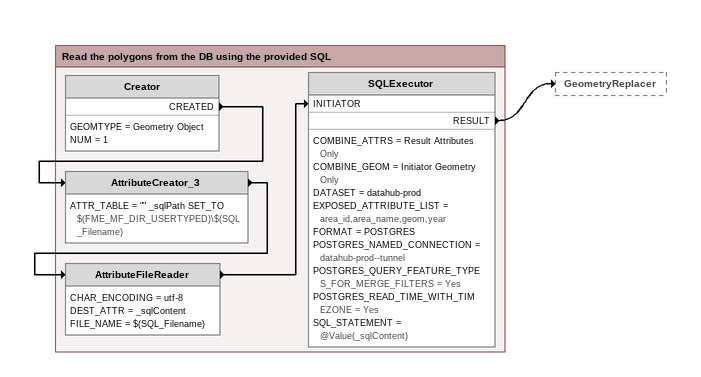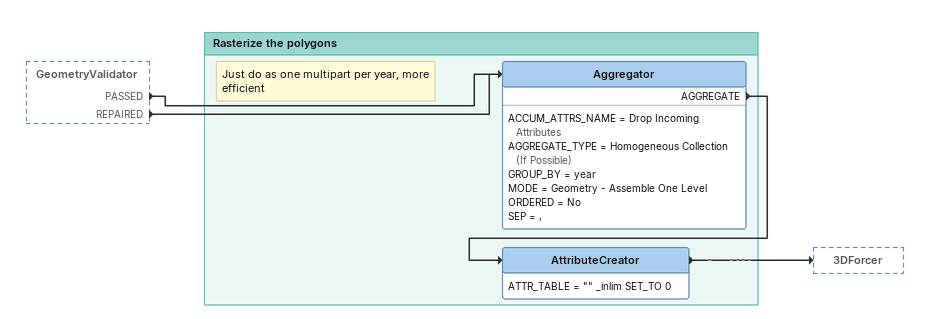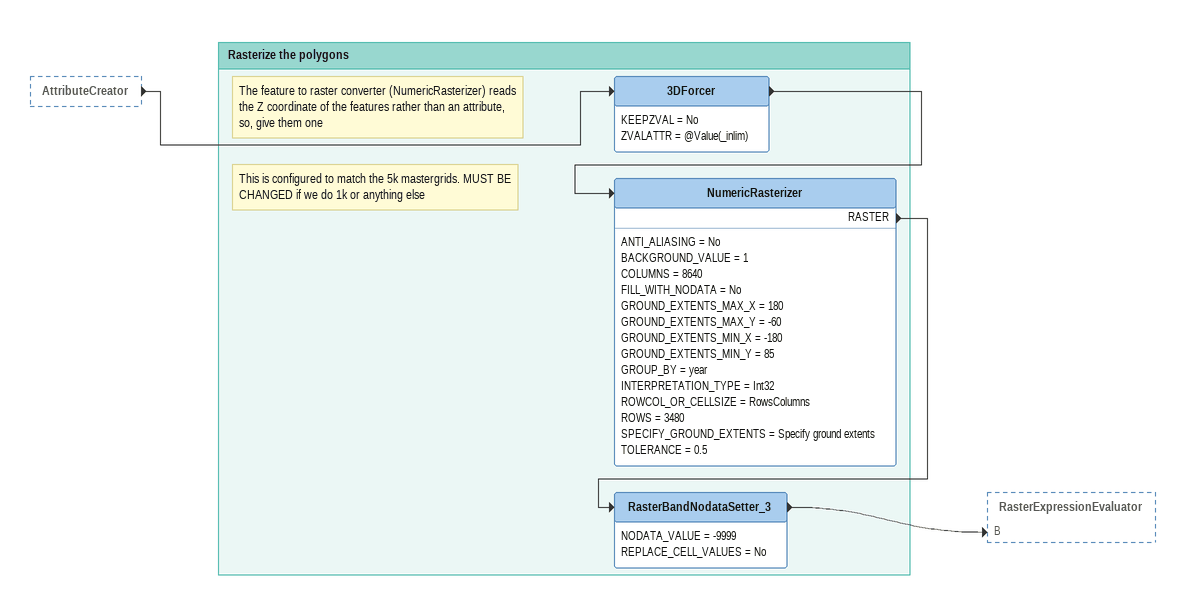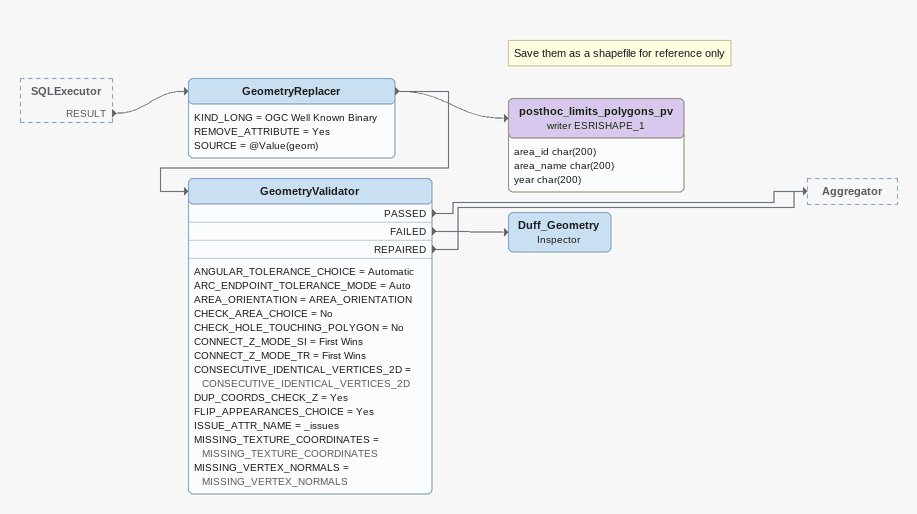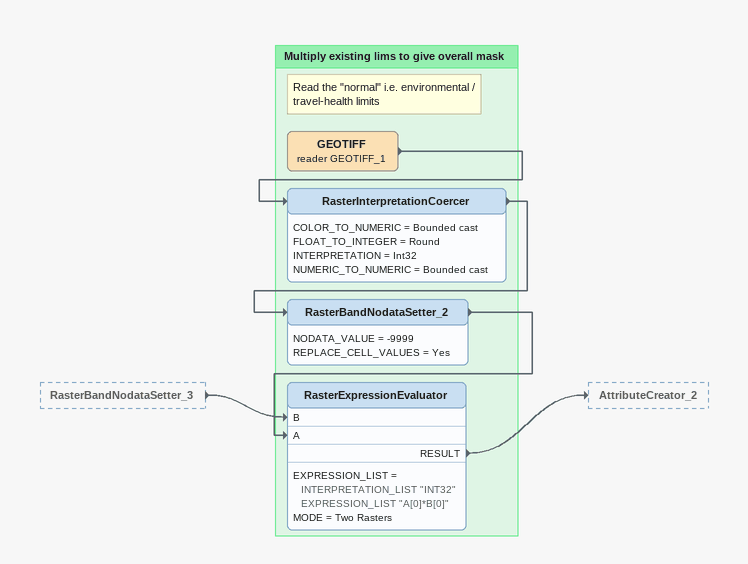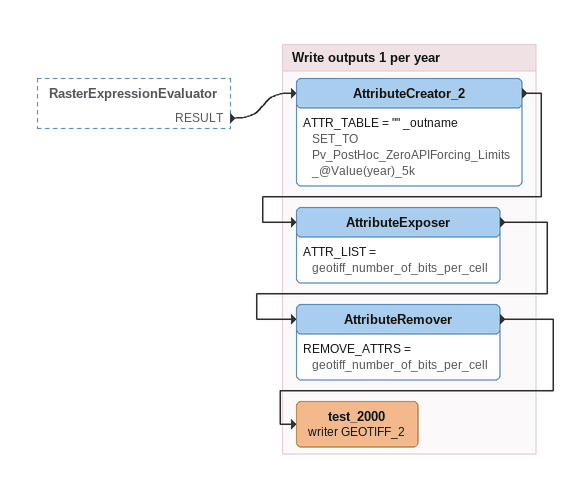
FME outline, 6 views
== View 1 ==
Bookmark: Read the polygons from the DB using the provided SQL
Creator
    GEOMTYPE = Geometry Object
    NUM = 1
    CREATED -> AttributeCreator_3
AttributeCreator_3
    ATTR_TABLE = "" _sqlPath SET_TO $(FME_MF_DIR_USERTYPED)\$(SQL_Filename)
    -> AttributeFileReader
AttributeFileReader
    CHAR_ENCODING = utf-8
    DEST_ATTR = _sqlContent
    FILE_NAME = $(SQL_Filename)
    -> SQLExecutor [INITIATOR]
SQLExecutor
    COMBINE_ATTRS = Result Attributes Only
    COMBINE_GEOM = Initiator Geometry Only
    DATASET = datahub-prod
    EXPOSED_ATTRIBUTE_LIST = area_id,area_name,geom,year
    FORMAT = POSTGRES
    POSTGRES_NAMED_CONNECTION = datahub-prod--tunnel
    POSTGRES_QUERY_FEATURE_TYPES_FOR_MERGE_FILTERS = Yes
    POSTGRES_READ_TIME_WITH_TIMEZONE = Yes
    SQL_STATEMENT = @Value(_sqlContent)
    RESULT -> GeometryReplacer

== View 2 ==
GeometryValidator [outside]
    PASSED -> Aggregator
    REPAIRED -> Aggregator

Bookmark: Rasterize the polygons
Note: Just do as one multipart per year, more efficient
Aggregator
    ACCUM_ATTRS_NAME = Drop Incoming Attributes
    AGGREGATE_TYPE = Homogeneous Collection (If Possible)
    GROUP_BY = year
    MODE = Geometry - Assemble One Level
    ORDERED = No
    SEP = ,
    AGGREGATE -> AttributeCreator
AttributeCreator
    ATTR_TABLE = "" _inlim SET_TO 0
    -> 3DForcer

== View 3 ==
AttributeCreator [outside]
    -> 3DForcer

Bookmark: Rasterize the polygons
Note: The feature to raster converter (NumericRasterizer) reads the Z coordinate of the features rather than an attribute, so, give them one
3DForcer
    KEEPZVAL = No
    ZVALATTR = @Value(_inlim)
    -> NumericRasterizer
Note: This is configured to match the 5k mastergrids. MUST BE CHANGED if we do 1k or anything else
NumericRasterizer
    ANTI_ALIASING = No
    BACKGROUND_VALUE = 1
    COLUMNS = 8640
    FILL_WITH_NODATA = No
    GROUND_EXTENTS_MAX_X = 180
    GROUND_EXTENTS_MAX_Y = -60
    GROUND_EXTENTS_MIN_X = -180
    GROUND_EXTENTS_MIN_Y = 85
    GROUP_BY = year
    INTERPRETATION_TYPE = Int32
    ROWCOL_OR_CELLSIZE = RowsColumns
    ROWS = 3480
    SPECIFY_GROUND_EXTENTS = Specify ground extents
    TOLERANCE = 0.5
    RASTER -> RasterBandNodataSetter_3
RasterBandNodataSetter_3
    NODATA_VALUE = -9999
    REPLACE_CELL_VALUES = No
    -> RasterExpressionEvaluator [B]

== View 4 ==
SQLExecutor [outside]
    RESULT -> GeometryReplacer
GeometryReplacer
    KIND_LONG = OGC Well Known Binary
    REMOVE_ATTRIBUTE = Yes
    SOURCE = @Value(geom)
    -> GeometryValidator
    -> posthoc_limits_polygons_pv (writer ESRISHAPE_1)
Note: Save them as a shapefile for reference only
posthoc_limits_polygons_pv (writer ESRISHAPE_1)
    attributes: area_id char(200), area_name char(200), year char(200)
GeometryValidator
    ANGULAR_TOLERANCE_CHOICE = Automatic
    ARC_ENDPOINT_TOLERANCE_MODE = Auto
    AREA_ORIENTATION = AREA_ORIENTATION
    CHECK_AREA_CHOICE = No
    CHECK_HOLE_TOUCHING_POLYGON = No
    CONNECT_Z_MODE_SI = First Wins
    CONNECT_Z_MODE_TR = First Wins
    CONSECUTIVE_IDENTICAL_VERTICES_2D = CONSECUTIVE_IDENTICAL_VERTICES_2D
    DUP_COORDS_CHECK_Z = Yes
    FLIP_APPEARANCES_CHOICE = Yes
    ISSUE_ATTR_NAME = _issues
    MISSING_TEXTURE_COORDINATES = MISSING_TEXTURE_COORDINATES
    MISSING_VERTEX_NORMALS = MISSING_VERTEX_NORMALS
    PASSED -> Aggregator
    FAILED -> Duff_Geometry
    REPAIRED -> Aggregator
Duff_Geometry: Inspector

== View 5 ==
RasterBandNodataSetter_3 [outside]
    -> RasterExpressionEvaluator [B]

Bookmark: Multiply existing lims to give overall mask
Note: Read the "normal" i.e. environmental / travel-health limits
GEOTIFF (reader GEOTIFF_1)
    -> RasterInterpretationCoercer
RasterInterpretationCoercer
    COLOR_TO_NUMERIC = Bounded cast
    FLOAT_TO_INTEGER = Round
    INTERPRETATION = Int32
    NUMERIC_TO_NUMERIC = Bounded cast
    -> RasterBandNodataSetter_2
RasterBandNodataSetter_2
    NODATA_VALUE = -9999
    REPLACE_CELL_VALUES = Yes
    -> RasterExpressionEvaluator [A]
RasterExpressionEvaluator
    EXPRESSION_LIST = INTERPRETATION_LIST "INT32" EXPRESSION_LIST "A[0]*B[0]"
    MODE = Two Rasters
    RESULT -> AttributeCreator_2

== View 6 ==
RasterExpressionEvaluator [outside]
    RESULT -> AttributeCreator_2

Bookmark: Write outputs 1 per year
AttributeCreator_2
    ATTR_TABLE = "" _outname SET_TO Pv_PostHoc_ZeroAPIForcing_Limits_@Value(year)_5k
    -> AttributeExposer
AttributeExposer
    ATTR_LIST = geotiff_number_of_bits_per_cell
    -> AttributeRemover
AttributeRemover
    REMOVE_ATTRS = geotiff_number_of_bits_per_cell
    -> test_2000 (writer GEOTIFF_2)
test_2000 (writer GEOTIFF_2)
